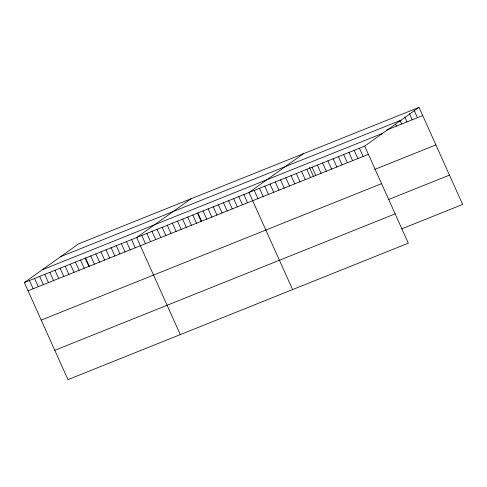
<?xml version="1.0" encoding="UTF-8"?>
<svg xmlns="http://www.w3.org/2000/svg" width="487" height="487" viewBox="0 0 487 487"><rect width="100%" height="100%" fill="white"/><g stroke="black" fill="none" stroke-linecap="round" stroke-linejoin="round"><path stroke-width="0.73" d="M419.027 107.371L364.696 146.118L408.325 243.183L67.973 379.629L24.35 282.563L78.675 243.817L419.027 107.371L462.65 204.437L401.501 228.951M190.995 198.787L136.664 237.534L180.287 334.606M303.31 153.758L248.979 192.511L292.602 289.576M60.747 256.6L401.099 120.155M386.556 130.084L422.716 115.583M42.278 269.774L382.63 133.328M24.35 282.563L364.696 146.118M28.045 290.782L368.391 154.336M374.747 169.421L435.895 144.907M41.218 320.099L381.571 183.654M388.328 199.627L449.471 175.113M54.794 350.311L395.146 213.866M414.072 110.159L417.456 117.696M409.427 113.641L412.197 119.802M404.782 117.117L406.937 121.908M400.137 120.593L401.678 124.021M395.493 124.075L396.418 126.127M359.436 148.225L363.132 156.443M354.177 150.337L357.872 158.549M348.917 152.443L352.612 160.661M343.658 154.556L347.353 162.768M338.398 156.662L342.093 164.88M333.138 158.768L336.834 166.986M327.879 160.88L331.574 169.092M322.619 162.987L326.314 171.205M317.36 165.099L321.049 173.311M312.1 167.205L315.789 175.423M309.47 167.473L313.585 176.635M306.84 169.312L310.529 177.53M301.581 171.424L305.27 179.636M296.321 173.53L300.01 181.748M291.062 175.643L294.751 183.855M285.802 177.749L289.491 185.967M280.542 179.855L284.231 188.073M275.283 181.968L278.972 190.18M270.017 184.074L273.712 192.292M264.758 186.186L268.453 194.398M259.498 188.292L263.193 196.511M254.238 190.399L257.933 198.617M243.877 194.557L247.566 202.775M238.77 196.602L242.459 204.82M233.663 198.647L237.358 206.865M228.561 200.699L232.25 208.911M223.454 202.744L227.149 210.956M218.346 204.79L222.042 213.008M213.245 206.835L216.934 215.053M208.138 208.88L211.833 217.099M203.03 210.932L206.725 219.144M197.929 212.977L201.618 221.189M197.43 213.111L201.271 221.664M192.822 215.023L196.517 223.241M187.72 217.068L191.409 225.286M182.613 219.113L186.302 227.332M177.505 221.165L181.201 229.377M172.404 223.21L176.093 231.422M167.297 225.256L170.986 233.474M162.189 227.301L165.884 235.519M157.088 229.353L160.777 237.565M151.981 231.398L155.676 239.61M146.873 233.443L150.568 241.662M141.772 235.489L145.461 243.707M131.557 239.586L135.252 247.798M126.456 241.631L130.145 249.843M121.348 243.677L125.043 251.895M116.247 245.722L119.936 253.94M111.139 247.767L114.829 255.985M106.032 249.819L109.727 258.031M100.931 251.864L104.62 260.076M95.823 253.91L99.518 262.128M90.716 255.955L94.411 264.173M85.615 258L89.304 266.219M85.115 258.14L88.957 266.687M80.507 260.052L84.202 268.264M75.4 262.097L79.095 270.309M70.298 264.143L73.987 272.361M65.191 266.188L68.886 274.406M60.084 268.24L63.779 276.452M54.982 270.285L58.671 278.497M49.875 272.33L53.57 280.549M44.774 274.376L48.463 282.594M39.666 276.421L43.355 284.639M34.559 278.473L38.254 286.685M29.457 280.518L33.146 288.73"/></g></svg>
